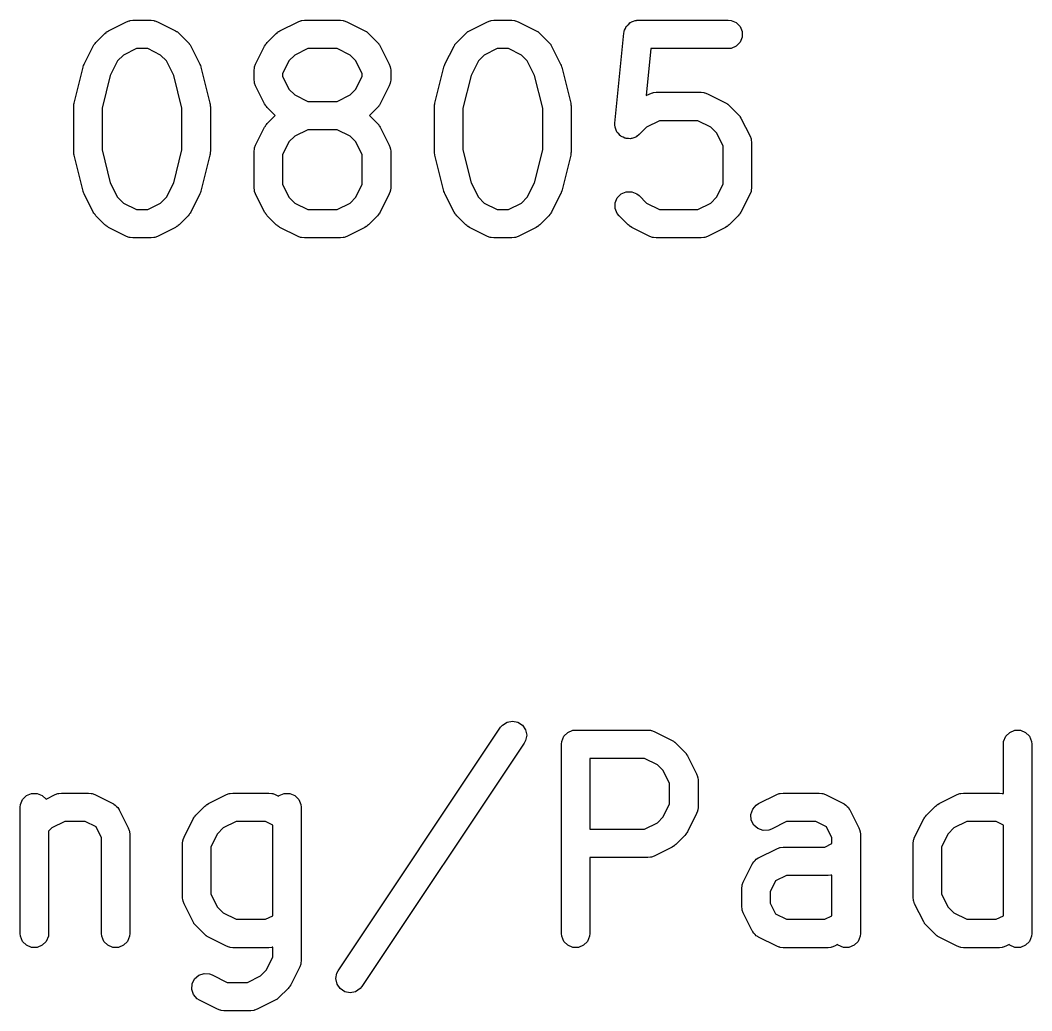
# Model space of a CAD drawing. Header units: millimetres. Extents: x 100 to 200, y -130 to -50.
# Drawn here: x 112.51 to 118.92, y -107.04 to -100.76 of the extents above; entities that cross this region are included whole.
import ezdxf

# ---------------------------------------------------------------- set-up
doc = ezdxf.new("R2010")
doc.units = ezdxf.units.MM
doc.layers.add('BLACK', color=250, linetype='CONTINUOUS')

msp = doc.modelspace()

# ---------------------------------------------------------------- linework, layer by layer
at = {"layer": 'BLACK', "linetype": 'CONTINUOUS'}
for p, q in [((113.074036, -100.822427), (113.188322, -100.765284)), ((113.188322, -100.765284), (113.204799, -100.758978)), ((113.204799, -100.758978), (113.208024, -100.758748)), ((113.208024, -100.758748), (113.211013, -100.757511)), ((113.211013, -100.757511), (113.228571, -100.755782)), ((113.228571, -100.755782), (113.342857, -100.755782)), ((113.342857, -100.755782), (113.360415, -100.757511)), ((113.360415, -100.757511), (113.363403, -100.758748)), ((113.363403, -100.758748), (113.366629, -100.758978)), ((113.366629, -100.758978), (113.383106, -100.765284)), ((113.383106, -100.765284), (113.497393, -100.822427)), ((114.15975, -100.822427), (114.274036, -100.765284)), ((114.274036, -100.765284), (114.290513, -100.758978)), ((114.290513, -100.758978), (114.293738, -100.758748)), ((114.293738, -100.758748), (114.296727, -100.757511)), ((114.296727, -100.757511), (114.314285, -100.755782)), ((114.314285, -100.755782), (114.542857, -100.755782)), ((114.542857, -100.755782), (114.560415, -100.757511)), ((114.560415, -100.757511), (114.563403, -100.758748)), ((114.563403, -100.758748), (114.566629, -100.758978)), ((114.566629, -100.758978), (114.583106, -100.765284)), ((114.583106, -100.765284), (114.697393, -100.822427)), ((115.35975, -100.822427), (115.474036, -100.765284)), ((115.474036, -100.765284), (115.490513, -100.758978)), ((115.490513, -100.758978), (115.493738, -100.758748)), ((115.493738, -100.758748), (115.496727, -100.757511)), ((115.496727, -100.757511), (115.514285, -100.755782)), ((115.514285, -100.755782), (115.628571, -100.755782)), ((115.628571, -100.755782), (115.646129, -100.757511)), ((115.646129, -100.757511), (115.649117, -100.758748)), ((115.649117, -100.758748), (115.652343, -100.758978)), ((115.652343, -100.758978), (115.66882, -100.765284)), ((115.66882, -100.765284), (115.783107, -100.822427)), ((116.348704, -100.807933), (116.353739, -100.795781)), ((116.353739, -100.795781), (116.356943, -100.792576)), ((116.356943, -100.792576), (116.359086, -100.788583)), ((116.359086, -100.788583), (116.369267, -100.780252)), ((116.369267, -100.780252), (116.37857, -100.77095)), ((116.37857, -100.77095), (116.382756, -100.769215)), ((116.382756, -100.769215), (116.386264, -100.766346)), ((116.386264, -100.766346), (116.398858, -100.762545)), ((116.398858, -100.762545), (116.411013, -100.757511)), ((116.411013, -100.757511), (116.41774, -100.756848)), ((116.41774, -100.756848), (116.419883, -100.756202)), ((116.419883, -100.756202), (116.422077, -100.756421)), ((116.422077, -100.756421), (116.428571, -100.755782)), ((116.428571, -100.755782), (116.999999, -100.755782)), ((116.999999, -100.755782), (117.017557, -100.757511)), ((117.017557, -100.757511), (117.05, -100.77095)), ((117.05, -100.77095), (117.074831, -100.795781)), ((117.074831, -100.795781), (117.08827, -100.828224)), ((112.993503, -100.896428), (113.050646, -100.839286)), ((113.050646, -100.839286), (113.057545, -100.833623)), ((113.057545, -100.833623), (113.059105, -100.831825)), ((113.059105, -100.831825), (113.061815, -100.830118)), ((113.061815, -100.830118), (113.064284, -100.828093)), ((113.064284, -100.828093), (113.066477, -100.827184)), ((113.066477, -100.827184), (113.074036, -100.822427)), ((113.497393, -100.822427), (113.504951, -100.827184)), ((113.504951, -100.827184), (113.507145, -100.828093)), ((113.507145, -100.828093), (113.509614, -100.830119)), ((113.509614, -100.830119), (113.512324, -100.831825)), ((113.512324, -100.831825), (113.513882, -100.833622)), ((113.513882, -100.833622), (113.520783, -100.839285)), ((113.520783, -100.839285), (113.577925, -100.896428)), ((114.079217, -100.896428), (114.13636, -100.839286)), ((114.13636, -100.839286), (114.143259, -100.833623)), ((114.143259, -100.833623), (114.144819, -100.831825)), ((114.144819, -100.831825), (114.147529, -100.830118)), ((114.147529, -100.830118), (114.149998, -100.828093)), ((114.149998, -100.828093), (114.152191, -100.827184)), ((114.152191, -100.827184), (114.15975, -100.822427)), ((114.697393, -100.822427), (114.704951, -100.827184)), ((114.704951, -100.827184), (114.707145, -100.828093)), ((114.707145, -100.828093), (114.709613, -100.830118)), ((114.709613, -100.830118), (114.712324, -100.831825)), ((114.712324, -100.831825), (114.713883, -100.833623)), ((114.713883, -100.833623), (114.720783, -100.839286)), ((114.720783, -100.839286), (114.777925, -100.896429)), ((115.279217, -100.896428), (115.33636, -100.839286)), ((115.33636, -100.839286), (115.343259, -100.833623)), ((115.343259, -100.833623), (115.344819, -100.831825)), ((115.344819, -100.831825), (115.347529, -100.830118)), ((115.347529, -100.830118), (115.349998, -100.828093)), ((115.349998, -100.828093), (115.352191, -100.827184)), ((115.352191, -100.827184), (115.35975, -100.822427)), ((115.783107, -100.822427), (115.790665, -100.827184)), ((115.790665, -100.827184), (115.792859, -100.828093)), ((115.792859, -100.828093), (115.795328, -100.830119)), ((115.795328, -100.830119), (115.798038, -100.831825)), ((115.798038, -100.831825), (115.799596, -100.833622)), ((115.799596, -100.833622), (115.806497, -100.839285)), ((115.806497, -100.839285), (115.863639, -100.896428)), ((116.281875, -101.408256), (116.339018, -100.836827)), ((116.339018, -100.836827), (116.3403, -100.83043)), ((116.3403, -100.828224), (116.341156, -100.826155)), ((116.3403, -100.83043), (116.3403, -100.828224)), ((116.341156, -100.826155), (116.342485, -100.819528)), ((116.342485, -100.819528), (116.348704, -100.807933)), ((117.08827, -100.86334), (117.074831, -100.895783)), ((117.08827, -100.828224), (117.08827, -100.86334)), ((112.919502, -101.034105), (112.976645, -100.919818)), ((112.976645, -100.919818), (112.981402, -100.912259)), ((112.981402, -100.912259), (112.982311, -100.910066)), ((112.982311, -100.910066), (112.984337, -100.907596)), ((112.984337, -100.907596), (112.986043, -100.904887)), ((112.986043, -100.904887), (112.98784, -100.903328)), ((112.98784, -100.903328), (112.993503, -100.896428)), ((113.577925, -100.896428), (113.583589, -100.90333)), ((113.583589, -100.90333), (113.585386, -100.904888)), ((113.585386, -100.904888), (113.58709, -100.907595)), ((113.58709, -100.907595), (113.589118, -100.910066)), ((113.589118, -100.910066), (113.590026, -100.91226)), ((113.590026, -100.91226), (113.594785, -100.919819)), ((113.594785, -100.919819), (113.651927, -101.034105)), ((114.005216, -101.034105), (114.062359, -100.919818)), ((114.062359, -100.919818), (114.067116, -100.912259)), ((114.067116, -100.912259), (114.068025, -100.910066)), ((114.068025, -100.910066), (114.070051, -100.907596)), ((114.070051, -100.907596), (114.071757, -100.904887)), ((114.071757, -100.904887), (114.073554, -100.903328)), ((114.073554, -100.903328), (114.079217, -100.896428)), ((114.777925, -100.896429), (114.783589, -100.90333)), ((114.783589, -100.90333), (114.785385, -100.904888)), ((114.785385, -100.904888), (114.787087, -100.907593)), ((114.787087, -100.907593), (114.789118, -100.910067)), ((114.789118, -100.910067), (114.790028, -100.912265)), ((114.790028, -100.912265), (114.794783, -100.919819)), ((114.794783, -100.919819), (114.851927, -101.034105)), ((115.205216, -101.034105), (115.262359, -100.919818)), ((115.262359, -100.919818), (115.267116, -100.912259)), ((115.267116, -100.912259), (115.268025, -100.910066)), ((115.268025, -100.910066), (115.270051, -100.907596)), ((115.270051, -100.907596), (115.271757, -100.904887)), ((115.271757, -100.904887), (115.273554, -100.903328)), ((115.273554, -100.903328), (115.279217, -100.896428)), ((115.863639, -100.896428), (115.869303, -100.90333)), ((115.869303, -100.90333), (115.8711, -100.904888)), ((115.8711, -100.904888), (115.872804, -100.907595)), ((115.872804, -100.907595), (115.874832, -100.910066)), ((115.874832, -100.910066), (115.87574, -100.91226)), ((115.87574, -100.91226), (115.880499, -100.919819)), ((115.880499, -100.919819), (115.937641, -101.034105)), ((117.017557, -100.934053), (116.999999, -100.935782)), ((117.05, -100.920614), (117.017557, -100.934053)), ((117.074831, -100.895783), (117.05, -100.920614)), ((113.167598, -100.976891), (113.131109, -101.01338)), ((113.249817, -100.935782), (113.167598, -100.976891)), ((113.321612, -100.935782), (113.249817, -100.935782)), ((113.40383, -100.976891), (113.321612, -100.935782)), ((113.440318, -101.013379), (113.40383, -100.976891)), ((114.253312, -100.976891), (114.216823, -101.01338)), ((114.335531, -100.935782), (114.253312, -100.976891)), ((114.521612, -100.935782), (114.335531, -100.935782)), ((114.603831, -100.976892), (114.521612, -100.935782)), ((114.640318, -101.01338), (114.603831, -100.976892)), ((115.453312, -100.976891), (115.416823, -101.01338)), ((115.535531, -100.935782), (115.453312, -100.976891)), ((115.607326, -100.935782), (115.535531, -100.935782)), ((115.689544, -100.976891), (115.607326, -100.935782)), ((115.726032, -101.013379), (115.689544, -100.976891)), ((116.510019, -100.935782), (116.480236, -101.233611)), ((116.999999, -100.935782), (116.510019, -100.935782)), ((112.855544, -101.281097), (112.912687, -101.052525)), ((112.912687, -101.052525), (112.91315, -101.051229)), ((112.91315, -101.051229), (112.913196, -101.050582)), ((112.913196, -101.050582), (112.915983, -101.043297)), ((112.915983, -101.043297), (112.918623, -101.035911)), ((112.918623, -101.035911), (112.919011, -101.035386)), ((112.919011, -101.035386), (112.919502, -101.034105)), ((113.131109, -101.01338), (113.084917, -101.105764)), ((113.48651, -101.105765), (113.440318, -101.013379)), ((113.651927, -101.034105), (113.652418, -101.035389)), ((113.652418, -101.035389), (113.652805, -101.035911)), ((113.652805, -101.035911), (113.655438, -101.043282)), ((113.655438, -101.043282), (113.658232, -101.050583)), ((113.658232, -101.050583), (113.658277, -101.051229)), ((113.658277, -101.051229), (113.658741, -101.052526)), ((113.658741, -101.052526), (113.715884, -101.281097)), ((113.995714, -101.074354), (113.997443, -101.056796)), ((113.997443, -101.056796), (113.99868, -101.053807)), ((113.99868, -101.053807), (113.99891, -101.050582)), ((113.99891, -101.050582), (114.005216, -101.034105)), ((114.216823, -101.01338), (114.175714, -101.095599)), ((114.681428, -101.095599), (114.640318, -101.01338)), ((114.851927, -101.034105), (114.858232, -101.050583)), ((114.858232, -101.050583), (114.858461, -101.053807)), ((114.858461, -101.053807), (114.859699, -101.056796)), ((114.859699, -101.056796), (114.861428, -101.074354)), ((115.141258, -101.281097), (115.198401, -101.052525)), ((115.198401, -101.052525), (115.198864, -101.051229)), ((115.198864, -101.051229), (115.19891, -101.050582)), ((115.19891, -101.050582), (115.201697, -101.043297)), ((115.201697, -101.043297), (115.204337, -101.035911)), ((115.204337, -101.035911), (115.204725, -101.035386)), ((115.204725, -101.035386), (115.205216, -101.034105)), ((115.416823, -101.01338), (115.370631, -101.105764)), ((115.772224, -101.105765), (115.726032, -101.013379)), ((115.937641, -101.034105), (115.938132, -101.035389)), ((115.938132, -101.035389), (115.938519, -101.035911)), ((115.938519, -101.035911), (115.941152, -101.043282)), ((115.941152, -101.043282), (115.943946, -101.050583)), ((115.943946, -101.050583), (115.943991, -101.051229)), ((115.943991, -101.051229), (115.944455, -101.052526)), ((115.944455, -101.052526), (116.001598, -101.281097)), ((113.084917, -101.105764), (113.032857, -101.314005)), ((113.538571, -101.314006), (113.48651, -101.105765)), ((113.995714, -101.131497), (113.995714, -101.074354)), ((114.175714, -101.095599), (114.175714, -101.110251)), ((114.175714, -101.110251), (114.216822, -101.192467)), ((114.640317, -101.19247), (114.681428, -101.11025)), ((114.681428, -101.11025), (114.681428, -101.095599)), ((114.861428, -101.074354), (114.861428, -101.131497)), ((115.370631, -101.105764), (115.318571, -101.314005)), ((115.824285, -101.314006), (115.772224, -101.105765)), ((113.997443, -101.149055), (113.995714, -101.131497)), ((113.99868, -101.152043), (113.997443, -101.149055)), ((113.99891, -101.155269), (113.99868, -101.152043)), ((114.005216, -101.171747), (113.99891, -101.155269)), ((114.062359, -101.286032), (114.005216, -101.171747)), ((114.851926, -101.171746), (114.794783, -101.286032)), ((114.858232, -101.155269), (114.851926, -101.171746)), ((114.858461, -101.152043), (114.858232, -101.155269)), ((114.859699, -101.149055), (114.858461, -101.152043)), ((114.861428, -101.131497), (114.859699, -101.149055)), ((114.216822, -101.192467), (114.253312, -101.228958)), ((114.253312, -101.228958), (114.335531, -101.270068)), ((114.521612, -101.270068), (114.603831, -101.228957)), ((114.603831, -101.228957), (114.640317, -101.19247)), ((116.480236, -101.233611), (116.502608, -101.222426)), ((116.502608, -101.222426), (116.519086, -101.216121)), ((116.519086, -101.216121), (116.52231, -101.215891)), ((116.52231, -101.215891), (116.525299, -101.214654)), ((116.525299, -101.214654), (116.542857, -101.212925)), ((116.542857, -101.212925), (116.828571, -101.212925)), ((116.828571, -101.212925), (116.846129, -101.214654)), ((116.846129, -101.214654), (116.849117, -101.215891)), ((116.849117, -101.215891), (116.852343, -101.216121)), ((116.852343, -101.216121), (116.86882, -101.222427)), ((116.86882, -101.222427), (116.983107, -101.27957)), ((112.852857, -101.302925), (112.853158, -101.299863)), ((112.852857, -101.58864), (112.852857, -101.302925)), ((112.852963, -101.29855), (112.853935, -101.291975)), ((112.853158, -101.299863), (112.852963, -101.29855)), ((112.853935, -101.291975), (112.854586, -101.285367)), ((112.854586, -101.285367), (112.855093, -101.284141)), ((112.855093, -101.284141), (112.855544, -101.281097)), ((113.032857, -101.314005), (113.032857, -101.577559)), ((113.538571, -101.577559), (113.538571, -101.314006)), ((113.715884, -101.281097), (113.716334, -101.284141)), ((113.716334, -101.284141), (113.716842, -101.285367)), ((113.716842, -101.285367), (113.717492, -101.291975)), ((113.717492, -101.291975), (113.718465, -101.29855)), ((113.718465, -101.29855), (113.718269, -101.299863)), ((113.718269, -101.299863), (113.718571, -101.302925)), ((113.718571, -101.302925), (113.718571, -101.58864)), ((114.067115, -101.293587), (114.062359, -101.286032)), ((114.068025, -101.295784), (114.067115, -101.293587)), ((114.070054, -101.298257), (114.068025, -101.295784)), ((114.071758, -101.300963), (114.070054, -101.298257)), ((114.073551, -101.302518), (114.071758, -101.300963)), ((114.079217, -101.309422), (114.073551, -101.302518)), ((114.129863, -101.360068), (114.079217, -101.309422)), ((114.335531, -101.270068), (114.521612, -101.270068)), ((114.777925, -101.309421), (114.727278, -101.360068)), ((114.783586, -101.302522), (114.777925, -101.309421)), ((114.785385, -101.300963), (114.783586, -101.302522)), ((114.78709, -101.298253), (114.785385, -101.300963)), ((114.789118, -101.295783), (114.78709, -101.298253)), ((114.790027, -101.293587), (114.789118, -101.295783)), ((114.794783, -101.286032), (114.790027, -101.293587)), ((115.138571, -101.302925), (115.138872, -101.299863)), ((115.138571, -101.58864), (115.138571, -101.302925)), ((115.138677, -101.29855), (115.139649, -101.291975)), ((115.138872, -101.299863), (115.138677, -101.29855)), ((115.139649, -101.291975), (115.1403, -101.285367)), ((115.1403, -101.285367), (115.140807, -101.284141)), ((115.140807, -101.284141), (115.141258, -101.281097)), ((115.318571, -101.314005), (115.318571, -101.577559)), ((115.824285, -101.577559), (115.824285, -101.314006)), ((116.001598, -101.281097), (116.002048, -101.284141)), ((116.002048, -101.284141), (116.002556, -101.285367)), ((116.002556, -101.285367), (116.003206, -101.291975)), ((116.003206, -101.291975), (116.004179, -101.29855)), ((116.004179, -101.29855), (116.003983, -101.299863)), ((116.003983, -101.299863), (116.004285, -101.302925)), ((116.004285, -101.302925), (116.004285, -101.58864)), ((116.983107, -101.27957), (116.990665, -101.284327)), ((116.990665, -101.284327), (116.992859, -101.285236)), ((116.992859, -101.285236), (116.995327, -101.287261)), ((116.995327, -101.287261), (116.998038, -101.288968)), ((116.998038, -101.288968), (116.999597, -101.290766)), ((116.999597, -101.290766), (117.006497, -101.296429)), ((117.006497, -101.296429), (117.063639, -101.353572)), ((114.079217, -101.410714), (114.129863, -101.360068)), ((114.727278, -101.360068), (114.777925, -101.410715)), ((117.063639, -101.353572), (117.069303, -101.360473)), ((117.069303, -101.360473), (117.071099, -101.362031)), ((117.071099, -101.362031), (117.072801, -101.364736)), ((117.072801, -101.364736), (117.074832, -101.36721)), ((117.074832, -101.36721), (117.075742, -101.369408)), ((117.075742, -101.369408), (117.080497, -101.376962)), ((117.080497, -101.376962), (117.137641, -101.491248)), ((114.005216, -101.548391), (114.062359, -101.434104)), ((114.062359, -101.434104), (114.067116, -101.426545)), ((114.067116, -101.426545), (114.068025, -101.424352)), ((114.068025, -101.424352), (114.070051, -101.421882)), ((114.070051, -101.421882), (114.071757, -101.419173)), ((114.071757, -101.419173), (114.073554, -101.417614)), ((114.073554, -101.417614), (114.079217, -101.410714)), ((114.777925, -101.410715), (114.783589, -101.417616)), ((114.783589, -101.417616), (114.785385, -101.419174)), ((114.785385, -101.419174), (114.787087, -101.421879)), ((114.787087, -101.421879), (114.789118, -101.424353)), ((114.789118, -101.424353), (114.790028, -101.426551)), ((114.790028, -101.426551), (114.794783, -101.434105)), ((114.794783, -101.434105), (114.851927, -101.548391)), ((116.281848, -101.425899), (116.281875, -101.408256)), ((116.283158, -101.43024), (116.281848, -101.425899)), ((116.283158, -101.434769), (116.283158, -101.43024)), ((116.28819, -101.446919), (116.283158, -101.434769)), ((116.291992, -101.459518), (116.28819, -101.446919)), ((116.481884, -101.434033), (116.435068, -101.480851)), ((116.564103, -101.392925), (116.481884, -101.434033)), ((116.807326, -101.392925), (116.564103, -101.392925)), ((116.889545, -101.434035), (116.807326, -101.392925)), ((116.926032, -101.470523), (116.889545, -101.434035)), ((114.253312, -101.491177), (114.216823, -101.527666)), ((114.335531, -101.450068), (114.253312, -101.491177)), ((114.521612, -101.450068), (114.335531, -101.450068)), ((114.603831, -101.491178), (114.521612, -101.450068)), ((114.640318, -101.527666), (114.603831, -101.491178)), ((116.294861, -101.463024), (116.291992, -101.459518)), ((116.296596, -101.467213), (116.294861, -101.463024)), ((116.305903, -101.47652), (116.296596, -101.467213)), ((116.314229, -101.486696), (116.305903, -101.47652)), ((116.31822, -101.488837), (116.314229, -101.486696)), ((116.321426, -101.492043), (116.31822, -101.488837)), ((116.333579, -101.497076), (116.321426, -101.492043)), ((116.345174, -101.503297), (116.333579, -101.497076)), ((116.349686, -101.503748), (116.345174, -101.503297)), ((116.35387, -101.505481), (116.349686, -101.503748)), ((116.367015, -101.505481), (116.35387, -101.505481)), ((116.380116, -101.506791), (116.367015, -101.505481)), ((116.384458, -101.505481), (116.380116, -101.506791)), ((116.388986, -101.505481), (116.384458, -101.505481)), ((116.401136, -101.500448), (116.388986, -101.505481)), ((116.413735, -101.496647), (116.401136, -101.500448)), ((116.417241, -101.493777), (116.413735, -101.496647)), ((116.42143, -101.492043), (116.417241, -101.493777)), ((116.435068, -101.480851), (116.42143, -101.492043)), ((116.967142, -101.552742), (116.926032, -101.470523)), ((117.137641, -101.491248), (117.143946, -101.507726)), ((117.143946, -101.507726), (117.144175, -101.51095)), ((117.144175, -101.51095), (117.145413, -101.513939)), ((113.995714, -101.58864), (113.997443, -101.571082)), ((113.997443, -101.571082), (113.99868, -101.568093)), ((113.99868, -101.568093), (113.99891, -101.564868)), ((113.99891, -101.564868), (114.005216, -101.548391)), ((114.216823, -101.527666), (114.175714, -101.609885)), ((114.681428, -101.609885), (114.640318, -101.527666)), ((114.851927, -101.548391), (114.858232, -101.564869)), ((114.858232, -101.564869), (114.858461, -101.568093)), ((114.858461, -101.568093), (114.859699, -101.571082)), ((114.859699, -101.571082), (114.861428, -101.58864)), ((116.967142, -101.795965), (116.967142, -101.552742)), ((117.145413, -101.513939), (117.147142, -101.531497)), ((117.147142, -101.531497), (117.147142, -101.817211)), ((112.853158, -101.591701), (112.852857, -101.58864)), ((112.852963, -101.593015), (112.853158, -101.591701)), ((112.853935, -101.599589), (112.852963, -101.593015)), ((112.854586, -101.606198), (112.853935, -101.599589)), ((112.855093, -101.607423), (112.854586, -101.606198)), ((112.855544, -101.610468), (112.855093, -101.607423)), ((112.912687, -101.83904), (112.855544, -101.610468)), ((113.032857, -101.577559), (113.084917, -101.7858)), ((113.48651, -101.785799), (113.538571, -101.577559)), ((113.715884, -101.610468), (113.658741, -101.839039)), ((113.716334, -101.607423), (113.715884, -101.610468)), ((113.716842, -101.606198), (113.716334, -101.607423)), ((113.717492, -101.599589), (113.716842, -101.606198)), ((113.718465, -101.593015), (113.717492, -101.599589)), ((113.718571, -101.58864), (113.718269, -101.591701)), ((113.718269, -101.591701), (113.718465, -101.593015)), ((113.995714, -101.817211), (113.995714, -101.58864)), ((114.175714, -101.609885), (114.175714, -101.795965)), ((114.681428, -101.795965), (114.681428, -101.609885)), ((114.861428, -101.58864), (114.861428, -101.817211)), ((115.138872, -101.591701), (115.138571, -101.58864)), ((115.138677, -101.593015), (115.138872, -101.591701)), ((115.139649, -101.599589), (115.138677, -101.593015)), ((115.1403, -101.606198), (115.139649, -101.599589)), ((115.140807, -101.607423), (115.1403, -101.606198)), ((115.141258, -101.610468), (115.140807, -101.607423)), ((115.198401, -101.83904), (115.141258, -101.610468)), ((115.318571, -101.577559), (115.370631, -101.7858)), ((115.772224, -101.785799), (115.824285, -101.577559)), ((116.001598, -101.610468), (115.944455, -101.839039)), ((116.002048, -101.607423), (116.001598, -101.610468)), ((116.002556, -101.606198), (116.002048, -101.607423)), ((116.003206, -101.599589), (116.002556, -101.606198)), ((116.004179, -101.593015), (116.003206, -101.599589)), ((116.004285, -101.58864), (116.003983, -101.591701)), ((116.003983, -101.591701), (116.004179, -101.593015)), ((113.084917, -101.7858), (113.131109, -101.878184)), ((113.440318, -101.878185), (113.48651, -101.785799)), ((113.997443, -101.834769), (113.995714, -101.817211)), ((114.175714, -101.795965), (114.216823, -101.878184)), ((114.640318, -101.878184), (114.681428, -101.795965)), ((114.861428, -101.817211), (114.859699, -101.834769)), ((115.370631, -101.7858), (115.416823, -101.878184)), ((115.726032, -101.878185), (115.772224, -101.785799)), ((116.926032, -101.878184), (116.967142, -101.795965)), ((117.147142, -101.817211), (117.145413, -101.834769)), ((112.91315, -101.840335), (112.912687, -101.83904)), ((112.913196, -101.840983), (112.91315, -101.840335)), ((112.915983, -101.848267), (112.913196, -101.840983)), ((112.918623, -101.855654), (112.915983, -101.848267)), ((112.919011, -101.856178), (112.918623, -101.855654)), ((112.919502, -101.85746), (112.919011, -101.856178)), ((112.976645, -101.971747), (112.919502, -101.85746)), ((113.131109, -101.878184), (113.167597, -101.914672)), ((113.40383, -101.914672), (113.440318, -101.878185)), ((113.651927, -101.85746), (113.594785, -101.971746)), ((113.652418, -101.856175), (113.651927, -101.85746)), ((113.652805, -101.855654), (113.652418, -101.856175)), ((113.655438, -101.848282), (113.652805, -101.855654)), ((113.658232, -101.840982), (113.655438, -101.848282)), ((113.658277, -101.840335), (113.658232, -101.840982)), ((113.658741, -101.839039), (113.658277, -101.840335)), ((113.99868, -101.837757), (113.997443, -101.834769)), ((113.99891, -101.840983), (113.99868, -101.837757)), ((114.005216, -101.85746), (113.99891, -101.840983)), ((114.062359, -101.971747), (114.005216, -101.85746)), ((114.216823, -101.878184), (114.253311, -101.914672)), ((114.603831, -101.914671), (114.640318, -101.878184)), ((114.851927, -101.85746), (114.794783, -101.971746)), ((114.858232, -101.840982), (114.851927, -101.85746)), ((114.858461, -101.837757), (114.858232, -101.840982)), ((114.859699, -101.834769), (114.858461, -101.837757)), ((115.198864, -101.840335), (115.198401, -101.83904)), ((115.19891, -101.840983), (115.198864, -101.840335)), ((115.201697, -101.848267), (115.19891, -101.840983)), ((115.204337, -101.855654), (115.201697, -101.848267)), ((115.204725, -101.856178), (115.204337, -101.855654)), ((115.205216, -101.85746), (115.204725, -101.856178)), ((115.262359, -101.971747), (115.205216, -101.85746)), ((115.416823, -101.878184), (115.453311, -101.914672)), ((115.689544, -101.914672), (115.726032, -101.878185)), ((115.937641, -101.85746), (115.880499, -101.971746)), ((115.938132, -101.856175), (115.937641, -101.85746)), ((115.938519, -101.855654), (115.938132, -101.856175)), ((115.941152, -101.848282), (115.938519, -101.855654)), ((115.943946, -101.840982), (115.941152, -101.848282)), ((115.943991, -101.840335), (115.943946, -101.840982)), ((115.944455, -101.839039), (115.943991, -101.840335)), ((116.283158, -101.913939), (116.296596, -101.881495)), ((116.296596, -101.881495), (116.321426, -101.856665)), ((116.321426, -101.856665), (116.35387, -101.843227)), ((116.35387, -101.843227), (116.388986, -101.843227)), ((116.388986, -101.843227), (116.42143, -101.856665)), ((116.42143, -101.856665), (116.435068, -101.867857)), ((116.435068, -101.867857), (116.481882, -101.914672)), ((116.889545, -101.914671), (116.926032, -101.878184)), ((117.137641, -101.85746), (117.080497, -101.971746)), ((117.143946, -101.840982), (117.137641, -101.85746)), ((117.144175, -101.837757), (117.143946, -101.840982)), ((117.145413, -101.834769), (117.144175, -101.837757)), ((113.167597, -101.914672), (113.249818, -101.955782)), ((113.249818, -101.955782), (113.32161, -101.955782)), ((113.32161, -101.955782), (113.40383, -101.914672)), ((114.253311, -101.914672), (114.335532, -101.955782)), ((114.335532, -101.955782), (114.52161, -101.955782)), ((114.52161, -101.955782), (114.603831, -101.914671)), ((115.453311, -101.914672), (115.535532, -101.955782)), ((115.535532, -101.955782), (115.607324, -101.955782)), ((115.607324, -101.955782), (115.689544, -101.914672)), ((116.283158, -101.949055), (116.283158, -101.913939)), ((116.296596, -101.981499), (116.283158, -101.949055)), ((116.481882, -101.914672), (116.564103, -101.955782)), ((116.564103, -101.955782), (116.807324, -101.955782)), ((116.807324, -101.955782), (116.889545, -101.914671)), ((112.981402, -101.979305), (112.976645, -101.971747)), ((112.982311, -101.981499), (112.981402, -101.979305)), ((112.984337, -101.983968), (112.982311, -101.981499)), ((112.986043, -101.986678), (112.984337, -101.983968)), ((112.98784, -101.988236), (112.986043, -101.986678)), ((112.993503, -101.995137), (112.98784, -101.988236)), ((113.050646, -102.052279), (112.993503, -101.995137)), ((113.577925, -101.995137), (113.520783, -102.05228)), ((113.583589, -101.988234), (113.577925, -101.995137)), ((113.585386, -101.986677), (113.583589, -101.988234)), ((113.58709, -101.983969), (113.585386, -101.986677)), ((113.589118, -101.981499), (113.58709, -101.983969)), ((113.590026, -101.979304), (113.589118, -101.981499)), ((113.594785, -101.971746), (113.590026, -101.979304)), ((114.067116, -101.979305), (114.062359, -101.971747)), ((114.068025, -101.981499), (114.067116, -101.979305)), ((114.070051, -101.983968), (114.068025, -101.981499)), ((114.071757, -101.986678), (114.070051, -101.983968)), ((114.073554, -101.988236), (114.071757, -101.986678)), ((114.079217, -101.995137), (114.073554, -101.988236)), ((114.13636, -102.052279), (114.079217, -101.995137)), ((114.777925, -101.995136), (114.720783, -102.052279)), ((114.783589, -101.988234), (114.777925, -101.995136)), ((114.785385, -101.986677), (114.783589, -101.988234)), ((114.787087, -101.983971), (114.785385, -101.986677)), ((114.789118, -101.981498), (114.787087, -101.983971)), ((114.790028, -101.979299), (114.789118, -101.981498)), ((114.794783, -101.971746), (114.790028, -101.979299)), ((115.267116, -101.979305), (115.262359, -101.971747)), ((115.268025, -101.981499), (115.267116, -101.979305)), ((115.270051, -101.983968), (115.268025, -101.981499)), ((115.271757, -101.986678), (115.270051, -101.983968)), ((115.273554, -101.988236), (115.271757, -101.986678)), ((115.279217, -101.995137), (115.273554, -101.988236)), ((115.33636, -102.052279), (115.279217, -101.995137)), ((115.863639, -101.995137), (115.806497, -102.05228)), ((115.869303, -101.988234), (115.863639, -101.995137)), ((115.8711, -101.986677), (115.869303, -101.988234)), ((115.872804, -101.983969), (115.8711, -101.986677)), ((115.874832, -101.981499), (115.872804, -101.983969)), ((115.87574, -101.979304), (115.874832, -101.981499)), ((115.880499, -101.971746), (115.87574, -101.979304)), ((116.307788, -101.995137), (116.296596, -101.981499)), ((116.364931, -102.052279), (116.307788, -101.995137)), ((117.063639, -101.995136), (117.006497, -102.052279)), ((117.069303, -101.988234), (117.063639, -101.995136)), ((117.071099, -101.986677), (117.069303, -101.988234)), ((117.072801, -101.983971), (117.071099, -101.986677)), ((117.074832, -101.981498), (117.072801, -101.983971)), ((117.075742, -101.979299), (117.074832, -101.981498)), ((117.080497, -101.971746), (117.075742, -101.979299)), ((113.057548, -102.057943), (113.050646, -102.052279)), ((113.059106, -102.05974), (113.057548, -102.057943)), ((113.061813, -102.061444), (113.059106, -102.05974)), ((113.064284, -102.063472), (113.061813, -102.061444)), ((113.066478, -102.06438), (113.064284, -102.063472)), ((113.074037, -102.069139), (113.066478, -102.06438)), ((113.188322, -102.12628), (113.074037, -102.069139)), ((113.497391, -102.069139), (113.383106, -102.126281)), ((113.504949, -102.064381), (113.497391, -102.069139)), ((113.507145, -102.063472), (113.504949, -102.064381)), ((113.509617, -102.061443), (113.507145, -102.063472)), ((113.512323, -102.05974), (113.509617, -102.061443)), ((113.513879, -102.057945), (113.512323, -102.05974)), ((113.520783, -102.05228), (113.513879, -102.057945)), ((114.143262, -102.057943), (114.13636, -102.052279)), ((114.14482, -102.05974), (114.143262, -102.057943)), ((114.147527, -102.061444), (114.14482, -102.05974)), ((114.149998, -102.063472), (114.147527, -102.061444)), ((114.152192, -102.06438), (114.149998, -102.063472)), ((114.159751, -102.069139), (114.152192, -102.06438)), ((114.274036, -102.12628), (114.159751, -102.069139)), ((114.697391, -102.069139), (114.583106, -102.126281)), ((114.704948, -102.064381), (114.697391, -102.069139)), ((114.707145, -102.063472), (114.704948, -102.064381)), ((114.709616, -102.061443), (114.707145, -102.063472)), ((114.712323, -102.05974), (114.709616, -102.061443)), ((114.71388, -102.057943), (114.712323, -102.05974)), ((114.720783, -102.052279), (114.71388, -102.057943)), ((115.343262, -102.057943), (115.33636, -102.052279)), ((115.34482, -102.05974), (115.343262, -102.057943)), ((115.347527, -102.061444), (115.34482, -102.05974)), ((115.349998, -102.063472), (115.347527, -102.061444)), ((115.352192, -102.06438), (115.349998, -102.063472)), ((115.359751, -102.069139), (115.352192, -102.06438)), ((115.474036, -102.12628), (115.359751, -102.069139)), ((115.783105, -102.069139), (115.66882, -102.126281)), ((115.790663, -102.064381), (115.783105, -102.069139)), ((115.792859, -102.063472), (115.790663, -102.064381)), ((115.795331, -102.061443), (115.792859, -102.063472)), ((115.798037, -102.05974), (115.795331, -102.061443)), ((115.799593, -102.057945), (115.798037, -102.05974)), ((115.806497, -102.05228), (115.799593, -102.057945)), ((116.371833, -102.057943), (116.364931, -102.052279)), ((116.373391, -102.05974), (116.371833, -102.057943)), ((116.376098, -102.061444), (116.373391, -102.05974)), ((116.378569, -102.063472), (116.376098, -102.061444)), ((116.380763, -102.06438), (116.378569, -102.063472)), ((116.388322, -102.069139), (116.380763, -102.06438)), ((116.502608, -102.126281), (116.388322, -102.069139)), ((116.983105, -102.069139), (116.86882, -102.126281)), ((116.990662, -102.064381), (116.983105, -102.069139)), ((116.992859, -102.063472), (116.990662, -102.064381)), ((116.99533, -102.061443), (116.992859, -102.063472)), ((116.998037, -102.05974), (116.99533, -102.061443)), ((116.999594, -102.057943), (116.998037, -102.05974)), ((117.006497, -102.052279), (116.999594, -102.057943)), ((113.204799, -102.132586), (113.188322, -102.12628)), ((113.208024, -102.132815), (113.204799, -102.132586)), ((113.211013, -102.134053), (113.208024, -102.132815)), ((113.228571, -102.135782), (113.211013, -102.134053)), ((113.342857, -102.135782), (113.228571, -102.135782)), ((113.360415, -102.134053), (113.342857, -102.135782)), ((113.363403, -102.132815), (113.360415, -102.134053)), ((113.366628, -102.132586), (113.363403, -102.132815)), ((113.383106, -102.126281), (113.366628, -102.132586)), ((114.290513, -102.132586), (114.274036, -102.12628)), ((114.293738, -102.132815), (114.290513, -102.132586)), ((114.296727, -102.134053), (114.293738, -102.132815)), ((114.314285, -102.135782), (114.296727, -102.134053)), ((114.542857, -102.135782), (114.314285, -102.135782)), ((114.560415, -102.134053), (114.542857, -102.135782)), ((114.563403, -102.132815), (114.560415, -102.134053)), ((114.566628, -102.132586), (114.563403, -102.132815)), ((114.583106, -102.126281), (114.566628, -102.132586)), ((115.490513, -102.132586), (115.474036, -102.12628)), ((115.493738, -102.132815), (115.490513, -102.132586)), ((115.496727, -102.134053), (115.493738, -102.132815)), ((115.514285, -102.135782), (115.496727, -102.134053)), ((115.628571, -102.135782), (115.514285, -102.135782)), ((115.646129, -102.134053), (115.628571, -102.135782)), ((115.649117, -102.132815), (115.646129, -102.134053)), ((115.652342, -102.132586), (115.649117, -102.132815)), ((115.66882, -102.126281), (115.652342, -102.132586)), ((116.519086, -102.132586), (116.502608, -102.126281)), ((116.52231, -102.132815), (116.519086, -102.132586)), ((116.525299, -102.134053), (116.52231, -102.132815)), ((116.542857, -102.135782), (116.525299, -102.134053)), ((116.828571, -102.135782), (116.542857, -102.135782)), ((116.846129, -102.134053), (116.828571, -102.135782)), ((116.849117, -102.132815), (116.846129, -102.134053)), ((116.852342, -102.132586), (116.849117, -102.132815)), ((116.86882, -102.126281), (116.852342, -102.132586)), ((115.557822, -105.238717), (115.569, -105.225067)), ((115.569, -105.225067), (115.598178, -105.205527)), ((115.598178, -105.205527), (115.632612, -105.19864)), ((115.632612, -105.19864), (115.667061, -105.205454)), ((115.667061, -105.205454), (115.696279, -105.224933)), ((115.696279, -105.224933), (115.715819, -105.254111)), ((114.529249, -106.781574), (115.557822, -105.238717)), ((115.715819, -105.254111), (115.722706, -105.288546)), ((115.722706, -105.288546), (115.715891, -105.322995)), ((115.957874, -105.295781), (115.982705, -105.27095)), ((115.982705, -105.27095), (116.015148, -105.257511)), ((116.015148, -105.257511), (116.032706, -105.255782)), ((116.032706, -105.255782), (116.489849, -105.255782)), ((116.489849, -105.255782), (116.507407, -105.257511)), ((116.507407, -105.257511), (116.510395, -105.258748)), ((116.510395, -105.258748), (116.513621, -105.258978)), ((116.513621, -105.258978), (116.530099, -105.265284)), ((116.530099, -105.265284), (116.644384, -105.322427)), ((118.757874, -105.295781), (118.782705, -105.27095)), ((118.782705, -105.27095), (118.815148, -105.257511)), ((118.815148, -105.257511), (118.850264, -105.257511)), ((118.850264, -105.257511), (118.882707, -105.27095)), ((118.882707, -105.27095), (118.907538, -105.295781)), ((115.707591, -105.338563), (114.679019, -106.88142)), ((115.715891, -105.322995), (115.707591, -105.338563)), ((115.942706, -105.345782), (115.944435, -105.328224)), ((115.942706, -106.545782), (115.942706, -105.345782)), ((115.944435, -105.328224), (115.957874, -105.295781)), ((116.644384, -105.322427), (116.651939, -105.327183)), ((116.651939, -105.327183), (116.654136, -105.328093)), ((116.654136, -105.328093), (116.656609, -105.330122)), ((116.656609, -105.330122), (116.659315, -105.331826)), ((116.659315, -105.331826), (116.66087, -105.333619)), ((116.66087, -105.333619), (116.667774, -105.339285)), ((116.667774, -105.339285), (116.724916, -105.396428)), ((118.742706, -105.345782), (118.744435, -105.328224)), ((118.742706, -105.659174), (118.742706, -105.345782)), ((118.744435, -105.328224), (118.757874, -105.295781)), ((118.907538, -105.295781), (118.920977, -105.328224)), ((118.920977, -105.328224), (118.922706, -105.345782)), ((118.922706, -105.345782), (118.922706, -106.545782)), ((116.724916, -105.396428), (116.73058, -105.40333)), ((116.73058, -105.40333), (116.732377, -105.404888)), ((116.732377, -105.404888), (116.73408, -105.407594)), ((116.73408, -105.407594), (116.736109, -105.410066)), ((116.736109, -105.410066), (116.737018, -105.412262)), ((116.737018, -105.412262), (116.741775, -105.419819)), ((116.741775, -105.419819), (116.798919, -105.534105)), ((116.468603, -105.435782), (116.122706, -105.435782)), ((116.122706, -105.435782), (116.122706, -105.884354)), ((116.550819, -105.47689), (116.468603, -105.435782)), ((116.587311, -105.513381), (116.550819, -105.47689)), ((116.62842, -105.595599), (116.587311, -105.513381)), ((116.798919, -105.534105), (116.805224, -105.550583)), ((116.62842, -105.724536), (116.62842, -105.595599)), ((116.805224, -105.550583), (116.805453, -105.553807)), ((116.805453, -105.553807), (116.806691, -105.556796)), ((116.806691, -105.556796), (116.80842, -105.574354)), ((116.80842, -105.574354), (116.80842, -105.745782)), ((112.529303, -105.695781), (112.554134, -105.67095)), ((112.554134, -105.67095), (112.586577, -105.657511)), ((112.586577, -105.657511), (112.621693, -105.657511)), ((112.621693, -105.657511), (112.654136, -105.67095)), ((112.654136, -105.67095), (112.677418, -105.694232)), ((112.677418, -105.694232), (112.735314, -105.665284)), ((112.735314, -105.665284), (112.751791, -105.658978)), ((112.751791, -105.658978), (112.755016, -105.658748)), ((112.755016, -105.658748), (112.758005, -105.657511)), ((112.758005, -105.657511), (112.775563, -105.655782)), ((112.775563, -105.655782), (112.946992, -105.655782)), ((112.946992, -105.655782), (112.96455, -105.657511)), ((112.96455, -105.657511), (112.967538, -105.658748)), ((112.967538, -105.658748), (112.970764, -105.658978)), ((112.970764, -105.658978), (112.987241, -105.665284)), ((112.987241, -105.665284), (113.101528, -105.722427)), ((113.706742, -105.722427), (113.821028, -105.665284)), ((113.821028, -105.665284), (113.837505, -105.658978)), ((113.837505, -105.658978), (113.84073, -105.658748)), ((113.84073, -105.658748), (113.843719, -105.657511)), ((113.843719, -105.657511), (113.861277, -105.655782)), ((113.861277, -105.655782), (114.089849, -105.655782)), ((114.089849, -105.655782), (114.107407, -105.657511)), ((114.107407, -105.657511), (114.110395, -105.658748)), ((114.110395, -105.658748), (114.113621, -105.658978)), ((114.113621, -105.658978), (114.130098, -105.665284)), ((114.130098, -105.665284), (114.149899, -105.675184)), ((114.149899, -105.675184), (114.154134, -105.67095)), ((114.154134, -105.67095), (114.186577, -105.657511)), ((114.186577, -105.657511), (114.221693, -105.657511)), ((114.221693, -105.657511), (114.254136, -105.67095)), ((114.254136, -105.67095), (114.278967, -105.695781)), ((117.192457, -105.722427), (117.306743, -105.665283)), ((117.306743, -105.665283), (117.323221, -105.658978)), ((117.323221, -105.658978), (117.326445, -105.658748)), ((117.326445, -105.658748), (117.329434, -105.657511)), ((117.329434, -105.657511), (117.346992, -105.655782)), ((117.346992, -105.655782), (117.575563, -105.655782)), ((117.575563, -105.655782), (117.593121, -105.657511)), ((117.593121, -105.657511), (117.596109, -105.658748)), ((117.596109, -105.658748), (117.599335, -105.658978)), ((117.599335, -105.658978), (117.615812, -105.665284)), ((117.615812, -105.665284), (117.730099, -105.722427)), ((118.335313, -105.722427), (118.449599, -105.665284)), ((118.449599, -105.665284), (118.466076, -105.658978)), ((118.466076, -105.658978), (118.469301, -105.658748)), ((118.469301, -105.658748), (118.47229, -105.657511)), ((118.47229, -105.657511), (118.489848, -105.655782)), ((118.489848, -105.655782), (118.71842, -105.655782)), ((118.71842, -105.655782), (118.735978, -105.657511)), ((118.735978, -105.657511), (118.738966, -105.658748)), ((118.738966, -105.658748), (118.742192, -105.658978)), ((118.742192, -105.658978), (118.742706, -105.659174)), ((112.514135, -105.745782), (112.515864, -105.728224)), ((112.515864, -105.728224), (112.529303, -105.695781)), ((113.101528, -105.722427), (113.104465, -105.724275)), ((113.104465, -105.724275), (113.105849, -105.724737)), ((113.105849, -105.724737), (113.107571, -105.726231)), ((113.107571, -105.726231), (113.116459, -105.731825)), ((113.116459, -105.731825), (113.123853, -105.740352)), ((113.123853, -105.740352), (113.132378, -105.747745)), ((113.626209, -105.796428), (113.683352, -105.739286)), ((113.683352, -105.739286), (113.690251, -105.733623)), ((113.690251, -105.733623), (113.691811, -105.731825)), ((113.691811, -105.731825), (113.694521, -105.730118)), ((113.694521, -105.730118), (113.69699, -105.728093)), ((113.69699, -105.728093), (113.699183, -105.727184)), ((113.699183, -105.727184), (113.706742, -105.722427)), ((114.278967, -105.695781), (114.292406, -105.728224)), ((114.292406, -105.728224), (114.294135, -105.745782)), ((116.587311, -105.806754), (116.62842, -105.724536)), ((117.154518, -105.758354), (117.177526, -105.731825)), ((117.177526, -105.731825), (117.192457, -105.722427)), ((117.730099, -105.722427), (117.733036, -105.724275)), ((117.733036, -105.724275), (117.73442, -105.724737)), ((117.73442, -105.724737), (117.736142, -105.726231)), ((117.736142, -105.726231), (117.74503, -105.731825)), ((117.74503, -105.731825), (117.752424, -105.740352)), ((117.752424, -105.740352), (117.760949, -105.747745)), ((118.25478, -105.796428), (118.311923, -105.739286)), ((118.311923, -105.739286), (118.318822, -105.733623)), ((118.318822, -105.733623), (118.320382, -105.731825)), ((118.320382, -105.731825), (118.323092, -105.730118)), ((118.323092, -105.730118), (118.325561, -105.728093)), ((118.325561, -105.728093), (118.327754, -105.727184)), ((118.327754, -105.727184), (118.335313, -105.722427)), ((112.514135, -106.545782), (112.514135, -105.745782)), ((113.132378, -105.747745), (113.137971, -105.756631)), ((113.137971, -105.756631), (113.139466, -105.758355)), ((113.139466, -105.758355), (113.139927, -105.759738)), ((113.139927, -105.759738), (113.141776, -105.762676)), ((113.141776, -105.762676), (113.19892, -105.876962)), ((113.617043, -105.807596), (113.618749, -105.804887)), ((113.618749, -105.804887), (113.620546, -105.803328)), ((113.620546, -105.803328), (113.626209, -105.796428)), ((114.294135, -105.745782), (114.294135, -106.717211)), ((116.798919, -105.786031), (116.741775, -105.900317)), ((116.805224, -105.769553), (116.798919, -105.786031)), ((116.805453, -105.766328), (116.805224, -105.769553)), ((116.806691, -105.76334), (116.805453, -105.766328)), ((116.80842, -105.745782), (116.806691, -105.76334)), ((117.143413, -105.791669), (117.154518, -105.758354)), ((117.145902, -105.826697), (117.143413, -105.791669)), ((117.760949, -105.747745), (117.766542, -105.756631)), ((117.766542, -105.756631), (117.768037, -105.758355)), ((117.768037, -105.758355), (117.768498, -105.759738)), ((117.768498, -105.759738), (117.770347, -105.762676)), ((117.770347, -105.762676), (117.827491, -105.876962)), ((118.245614, -105.807596), (118.24732, -105.804887)), ((118.24732, -105.804887), (118.249117, -105.803328)), ((118.249117, -105.803328), (118.25478, -105.796428)), ((112.796809, -105.835782), (112.71459, -105.876891)), ((112.925747, -105.835782), (112.796809, -105.835782)), ((112.994196, -105.870007), (112.925747, -105.835782)), ((113.552208, -105.934105), (113.609351, -105.819818)), ((113.609351, -105.819818), (113.614108, -105.812259)), ((113.614108, -105.812259), (113.615017, -105.810066)), ((113.615017, -105.810066), (113.617043, -105.807596)), ((113.882523, -105.835782), (113.800304, -105.876891)), ((114.068604, -105.835782), (113.882523, -105.835782)), ((114.114135, -105.858548), (114.068604, -105.835782)), ((114.114135, -106.433016), (114.114135, -105.858548)), ((116.468603, -105.884354), (116.550819, -105.843245)), ((116.550819, -105.843245), (116.587311, -105.806754)), ((117.161606, -105.858105), (117.145902, -105.826697)), ((117.188135, -105.881113), (117.161606, -105.858105)), ((117.368238, -105.835782), (117.272955, -105.883423)), ((117.554318, -105.835782), (117.368238, -105.835782)), ((117.622767, -105.870007), (117.554318, -105.835782)), ((118.180779, -105.934105), (118.237922, -105.819818)), ((118.237922, -105.819818), (118.242679, -105.812259)), ((118.242679, -105.812259), (118.243588, -105.810066)), ((118.243588, -105.810066), (118.245614, -105.807596)), ((118.511094, -105.835782), (118.428875, -105.876891)), ((118.697175, -105.835782), (118.511094, -105.835782)), ((118.742706, -105.858548), (118.697175, -105.835782)), ((118.742706, -106.433016), (118.742706, -105.858548)), ((112.71459, -105.876891), (112.694135, -105.897347)), ((112.694135, -105.897347), (112.694135, -106.545782)), ((113.028421, -105.938456), (112.994196, -105.870007)), ((113.19892, -105.876962), (113.205225, -105.89344)), ((113.205225, -105.89344), (113.205454, -105.896664)), ((113.205454, -105.896664), (113.206692, -105.899653)), ((113.206692, -105.899653), (113.208421, -105.917211)), ((113.208421, -105.917211), (113.208421, -106.545782)), ((113.763815, -105.91338), (113.722706, -105.995599)), ((113.800304, -105.876891), (113.763815, -105.91338)), ((116.122706, -105.884354), (116.468603, -105.884354)), ((116.724916, -105.923708), (116.667774, -105.980851)), ((116.73058, -105.916805), (116.724916, -105.923708)), ((116.732377, -105.915248), (116.73058, -105.916805)), ((116.73408, -105.912541), (116.732377, -105.915248)), ((116.736109, -105.91007), (116.73408, -105.912541)), ((116.737018, -105.907873), (116.736109, -105.91007)), ((116.741775, -105.900317), (116.737018, -105.907873)), ((117.22145, -105.892218), (117.188135, -105.881113)), ((117.256478, -105.889729), (117.22145, -105.892218)), ((117.272955, -105.883423), (117.256478, -105.889729)), ((117.656992, -105.938456), (117.622767, -105.870007)), ((117.827491, -105.876962), (117.833796, -105.89344)), ((117.833796, -105.89344), (117.834025, -105.896664)), ((117.834025, -105.896664), (117.835263, -105.899653)), ((117.835263, -105.899653), (117.836992, -105.917211)), ((117.836992, -105.917211), (117.836992, -106.545782)), ((118.392386, -105.91338), (118.351277, -105.995599)), ((118.428875, -105.876891), (118.392386, -105.91338)), ((113.028421, -106.545782), (113.028421, -105.938456)), ((113.542706, -105.974354), (113.544435, -105.956796)), ((113.542706, -106.317211), (113.542706, -105.974354)), ((113.544435, -105.956796), (113.545672, -105.953807)), ((113.545672, -105.953807), (113.545902, -105.950582)), ((113.545902, -105.950582), (113.552208, -105.934105)), ((113.722706, -105.995599), (113.722706, -106.295965)), ((116.644384, -105.997709), (116.530099, -106.054852)), ((116.651939, -105.992952), (116.644384, -105.997709)), ((116.654136, -105.992043), (116.651939, -105.992952)), ((116.656609, -105.990013), (116.654136, -105.992043)), ((116.659315, -105.98831), (116.656609, -105.990013)), ((116.66087, -105.986516), (116.659315, -105.98831)), ((116.667774, -105.980851), (116.66087, -105.986516)), ((117.611461, -105.99864), (117.656992, -105.975873)), ((117.656992, -105.975873), (117.656992, -105.938456)), ((118.171277, -105.974354), (118.173006, -105.956796)), ((118.171277, -106.317211), (118.171277, -105.974354)), ((118.173006, -105.956796), (118.174243, -105.953807)), ((118.174243, -105.953807), (118.174473, -105.950582)), ((118.174473, -105.950582), (118.180779, -105.934105)), ((118.351277, -105.995599), (118.351277, -106.295965)), ((116.510395, -106.061387), (116.507407, -106.062625)), ((116.513621, -106.061158), (116.510395, -106.061387)), ((116.530099, -106.054852), (116.513621, -106.061158)), ((117.192457, -106.065283), (117.306743, -106.008141)), ((117.306743, -106.008141), (117.323221, -106.001836)), ((117.323221, -106.001836), (117.326445, -106.001606)), ((117.326445, -106.001606), (117.329434, -106.000369)), ((117.329434, -106.000369), (117.346992, -105.99864)), ((117.346992, -105.99864), (117.611461, -105.99864)), ((116.489849, -106.064354), (116.122706, -106.064354)), ((116.122706, -106.064354), (116.122706, -106.545782)), ((116.507407, -106.062625), (116.489849, -106.064354)), ((117.095065, -106.219819), (117.152208, -106.105532)), ((117.152208, -106.105532), (117.154056, -106.102594)), ((117.154056, -106.102594), (117.154518, -106.101211)), ((117.154518, -106.101211), (117.156012, -106.099488)), ((117.156012, -106.099488), (117.161606, -106.090601)), ((117.161606, -106.090601), (117.170133, -106.083206)), ((117.170133, -106.083206), (117.177526, -106.074682)), ((117.177526, -106.074682), (117.186415, -106.069086)), ((117.186415, -106.069086), (117.188136, -106.067594)), ((117.188136, -106.067594), (117.189517, -106.067133)), ((117.189517, -106.067133), (117.192457, -106.065283)), ((117.368238, -106.17864), (117.299787, -106.212864)), ((117.632706, -106.17864), (117.368238, -106.17864)), ((117.650264, -106.176911), (117.632706, -106.17864)), ((117.653252, -106.175673), (117.650264, -106.176911)), ((117.656478, -106.175444), (117.653252, -106.175673)), ((117.656992, -106.175247), (117.656478, -106.175444)), ((117.656992, -106.433016), (117.656992, -106.175247)), ((117.085563, -106.260068), (117.087292, -106.24251)), ((117.087292, -106.24251), (117.088529, -106.239521)), ((117.088529, -106.239521), (117.088759, -106.236296)), ((117.088759, -106.236296), (117.095065, -106.219819)), ((117.299787, -106.212864), (117.265563, -106.281313)), ((113.544435, -106.334769), (113.542706, -106.317211)), ((113.722706, -106.295965), (113.763815, -106.378184)), ((117.085563, -106.374354), (117.085563, -106.260068)), ((117.265563, -106.281313), (117.265563, -106.353108)), ((118.173006, -106.334769), (118.171277, -106.317211)), ((118.351277, -106.295965), (118.392386, -106.378184)), ((113.545672, -106.337757), (113.544435, -106.334769)), ((113.545902, -106.340983), (113.545672, -106.337757)), ((113.552208, -106.35746), (113.545902, -106.340983)), ((113.609351, -106.471747), (113.552208, -106.35746)), ((113.763815, -106.378184), (113.800303, -106.414672)), ((117.087292, -106.391912), (117.085563, -106.374354)), ((117.265563, -106.353108), (117.299787, -106.421557)), ((118.174243, -106.337757), (118.173006, -106.334769)), ((118.174473, -106.340983), (118.174243, -106.337757)), ((118.180779, -106.35746), (118.174473, -106.340983)), ((118.237922, -106.471747), (118.180779, -106.35746)), ((118.392386, -106.378184), (118.428874, -106.414672)), ((113.800303, -106.414672), (113.882524, -106.455782)), ((114.068602, -106.455782), (114.114135, -106.433016)), ((117.088529, -106.3949), (117.087292, -106.391912)), ((117.088759, -106.398126), (117.088529, -106.3949)), ((117.095065, -106.414603), (117.088759, -106.398126)), ((117.152208, -106.52889), (117.095065, -106.414603)), ((117.299787, -106.421557), (117.368238, -106.455782)), ((117.611459, -106.455782), (117.656992, -106.433016)), ((118.428874, -106.414672), (118.511095, -106.455782)), ((118.697173, -106.455782), (118.742706, -106.433016)), ((113.614108, -106.479305), (113.609351, -106.471747)), ((113.615017, -106.481499), (113.614108, -106.479305)), ((113.617043, -106.483968), (113.615017, -106.481499)), ((113.618749, -106.486678), (113.617043, -106.483968)), ((113.620546, -106.488236), (113.618749, -106.486678)), ((113.626209, -106.495137), (113.620546, -106.488236)), ((113.683352, -106.552279), (113.626209, -106.495137)), ((113.882524, -106.455782), (114.068602, -106.455782)), ((117.368238, -106.455782), (117.611459, -106.455782)), ((118.242679, -106.479305), (118.237922, -106.471747)), ((118.243588, -106.481499), (118.242679, -106.479305)), ((118.245614, -106.483968), (118.243588, -106.481499)), ((118.24732, -106.486678), (118.245614, -106.483968)), ((118.249117, -106.488236), (118.24732, -106.486678)), ((118.25478, -106.495137), (118.249117, -106.488236)), ((118.311923, -106.552279), (118.25478, -106.495137)), ((118.511095, -106.455782), (118.697173, -106.455782)), ((112.515864, -106.56334), (112.514135, -106.545782)), ((112.529303, -106.595783), (112.515864, -106.56334)), ((112.692406, -106.56334), (112.678967, -106.595783)), ((112.694135, -106.545782), (112.692406, -106.56334)), ((113.03015, -106.56334), (113.028421, -106.545782)), ((113.043589, -106.595783), (113.03015, -106.56334)), ((113.206692, -106.56334), (113.193253, -106.595783)), ((113.208421, -106.545782), (113.206692, -106.56334)), ((113.690254, -106.557943), (113.683352, -106.552279)), ((113.691812, -106.55974), (113.690254, -106.557943)), ((113.694519, -106.561444), (113.691812, -106.55974)), ((113.69699, -106.563472), (113.694519, -106.561444)), ((113.699184, -106.56438), (113.69699, -106.563472)), ((113.706743, -106.569139), (113.699184, -106.56438)), ((113.821028, -106.62628), (113.706743, -106.569139)), ((115.944435, -106.56334), (115.942706, -106.545782)), ((115.957874, -106.595783), (115.944435, -106.56334)), ((116.120977, -106.56334), (116.107538, -106.595783)), ((116.122706, -106.545782), (116.120977, -106.56334)), ((117.154056, -106.531827), (117.152208, -106.52889)), ((117.154518, -106.533211), (117.154056, -106.531827)), ((117.156012, -106.534933), (117.154518, -106.533211)), ((117.161606, -106.543821), (117.156012, -106.534933)), ((117.170133, -106.551215), (117.161606, -106.543821)), ((117.177526, -106.55974), (117.170133, -106.551215)), ((117.186415, -106.565335), (117.177526, -106.55974)), ((117.188136, -106.566828), (117.186415, -106.565335)), ((117.189517, -106.567288), (117.188136, -106.566828)), ((117.192457, -106.569139), (117.189517, -106.567288)), ((117.306743, -106.626281), (117.192457, -106.569139)), ((117.835263, -106.56334), (117.821824, -106.595783)), ((117.836992, -106.545782), (117.835263, -106.56334)), ((118.318825, -106.557943), (118.311923, -106.552279)), ((118.320383, -106.55974), (118.318825, -106.557943)), ((118.32309, -106.561444), (118.320383, -106.55974)), ((118.325561, -106.563472), (118.32309, -106.561444)), ((118.327755, -106.56438), (118.325561, -106.563472)), ((118.335314, -106.569139), (118.327755, -106.56438)), ((118.449599, -106.62628), (118.335314, -106.569139)), ((118.920977, -106.56334), (118.907538, -106.595783)), ((118.922706, -106.545782), (118.920977, -106.56334)), ((112.554134, -106.620614), (112.529303, -106.595783)), ((112.586577, -106.634053), (112.554134, -106.620614)), ((112.621693, -106.634053), (112.586577, -106.634053)), ((112.654136, -106.620614), (112.621693, -106.634053)), ((112.678967, -106.595783), (112.654136, -106.620614)), ((113.06842, -106.620614), (113.043589, -106.595783)), ((113.100863, -106.634053), (113.06842, -106.620614)), ((113.135979, -106.634053), (113.100863, -106.634053)), ((113.168422, -106.620614), (113.135979, -106.634053)), ((113.193253, -106.595783), (113.168422, -106.620614)), ((113.837505, -106.632586), (113.821028, -106.62628)), ((113.84073, -106.632815), (113.837505, -106.632586)), ((113.843719, -106.634053), (113.84073, -106.632815)), ((113.861277, -106.635782), (113.843719, -106.634053)), ((114.089849, -106.635782), (113.861277, -106.635782)), ((114.107407, -106.634053), (114.089849, -106.635782)), ((114.110395, -106.632815), (114.107407, -106.634053)), ((114.11362, -106.632586), (114.110395, -106.632815)), ((114.114135, -106.632388), (114.11362, -106.632586)), ((114.114135, -106.695965), (114.114135, -106.632388)), ((115.982705, -106.620614), (115.957874, -106.595783)), ((116.015148, -106.634053), (115.982705, -106.620614)), ((116.050264, -106.634053), (116.015148, -106.634053)), ((116.082707, -106.620614), (116.050264, -106.634053)), ((116.107538, -106.595783), (116.082707, -106.620614)), ((117.323221, -106.632586), (117.306743, -106.626281)), ((117.326445, -106.632815), (117.323221, -106.632586)), ((117.329434, -106.634053), (117.326445, -106.632815)), ((117.346992, -106.635782), (117.329434, -106.634053)), ((117.632706, -106.635782), (117.346992, -106.635782)), ((117.650264, -106.634053), (117.632706, -106.635782)), ((117.653252, -106.632815), (117.650264, -106.634053)), ((117.656477, -106.632586), (117.653252, -106.632815)), ((117.672955, -106.626281), (117.656477, -106.632586)), ((117.692757, -106.61638), (117.672955, -106.626281)), ((117.696991, -106.620614), (117.692757, -106.61638)), ((117.729434, -106.634053), (117.696991, -106.620614)), ((117.76455, -106.634053), (117.729434, -106.634053)), ((117.796993, -106.620614), (117.76455, -106.634053)), ((117.821824, -106.595783), (117.796993, -106.620614)), ((118.466076, -106.632586), (118.449599, -106.62628)), ((118.469301, -106.632815), (118.466076, -106.632586)), ((118.47229, -106.634053), (118.469301, -106.632815)), ((118.489848, -106.635782), (118.47229, -106.634053)), ((118.71842, -106.635782), (118.489848, -106.635782)), ((118.735978, -106.634053), (118.71842, -106.635782)), ((118.738966, -106.632815), (118.735978, -106.634053)), ((118.742191, -106.632586), (118.738966, -106.632815)), ((118.758669, -106.626281), (118.742191, -106.632586)), ((118.778471, -106.61638), (118.758669, -106.626281)), ((118.782705, -106.620614), (118.778471, -106.61638)), ((118.815148, -106.634053), (118.782705, -106.620614)), ((118.850264, -106.634053), (118.815148, -106.634053)), ((118.882707, -106.620614), (118.850264, -106.634053)), ((118.907538, -106.595783), (118.882707, -106.620614)), ((114.073026, -106.778183), (114.114135, -106.695965)), ((114.284634, -106.75746), (114.22749, -106.871746)), ((114.290939, -106.740982), (114.284634, -106.75746)), ((114.291168, -106.737757), (114.290939, -106.740982)), ((114.292406, -106.734769), (114.291168, -106.737757)), ((114.294135, -106.717211), (114.292406, -106.734769)), ((113.618749, -106.83346), (113.645278, -106.810452)), ((113.645278, -106.810452), (113.678592, -106.799347)), ((113.678592, -106.799347), (113.71362, -106.801836)), ((113.71362, -106.801836), (113.730098, -106.808141)), ((113.730098, -106.808141), (113.825381, -106.855782)), ((113.954316, -106.855782), (114.036536, -106.814672)), ((114.036536, -106.814672), (114.073026, -106.778183)), ((114.514134, -106.831591), (114.520949, -106.797142)), ((114.520949, -106.797142), (114.529249, -106.781574)), ((113.600556, -106.899897), (113.603045, -106.864869)), ((113.603045, -106.864869), (113.618749, -106.83346)), ((113.825381, -106.855782), (113.954316, -106.855782)), ((114.216295, -106.888234), (114.210631, -106.895137)), ((114.218092, -106.886677), (114.216295, -106.888234)), ((114.219795, -106.88397), (114.218092, -106.886677)), ((114.221824, -106.881499), (114.219795, -106.88397)), ((114.222733, -106.879302), (114.221824, -106.881499)), ((114.22749, -106.871746), (114.222733, -106.879302)), ((114.521021, -106.866025), (114.514134, -106.831591)), ((114.540561, -106.895203), (114.521021, -106.866025)), ((114.679019, -106.88142), (114.66784, -106.89507)), ((113.611661, -106.933211), (113.600556, -106.899897)), ((113.634669, -106.95974), (113.611661, -106.933211)), ((114.146585, -106.957945), (114.145029, -106.95974)), ((114.153489, -106.95228), (114.146585, -106.957945)), ((114.210631, -106.895137), (114.153489, -106.95228)), ((114.569779, -106.914682), (114.540561, -106.895203)), ((114.604228, -106.921497), (114.569779, -106.914682)), ((114.638662, -106.91461), (114.604228, -106.921497)), ((114.66784, -106.89507), (114.638662, -106.91461)), ((113.6496, -106.969139), (113.634669, -106.95974)), ((113.763886, -107.026281), (113.6496, -106.969139)), ((114.130097, -106.969139), (114.015812, -107.026281)), ((114.137655, -106.964381), (114.130097, -106.969139)), ((114.139851, -106.963472), (114.137655, -106.964381)), ((114.142323, -106.961443), (114.139851, -106.963472)), ((114.145029, -106.95974), (114.142323, -106.961443)), ((113.780364, -107.032586), (113.763886, -107.026281)), ((113.783588, -107.032815), (113.780364, -107.032586)), ((113.786577, -107.034053), (113.783588, -107.032815)), ((113.804135, -107.035782), (113.786577, -107.034053)), ((113.975563, -107.035782), (113.804135, -107.035782)), ((113.993121, -107.034053), (113.975563, -107.035782)), ((113.996109, -107.032815), (113.993121, -107.034053)), ((113.999334, -107.032586), (113.996109, -107.032815)), ((114.015812, -107.026281), (113.999334, -107.032586))]:
    msp.add_line(p, q, dxfattribs=at)

doc.saveas('drawing.dxf')
